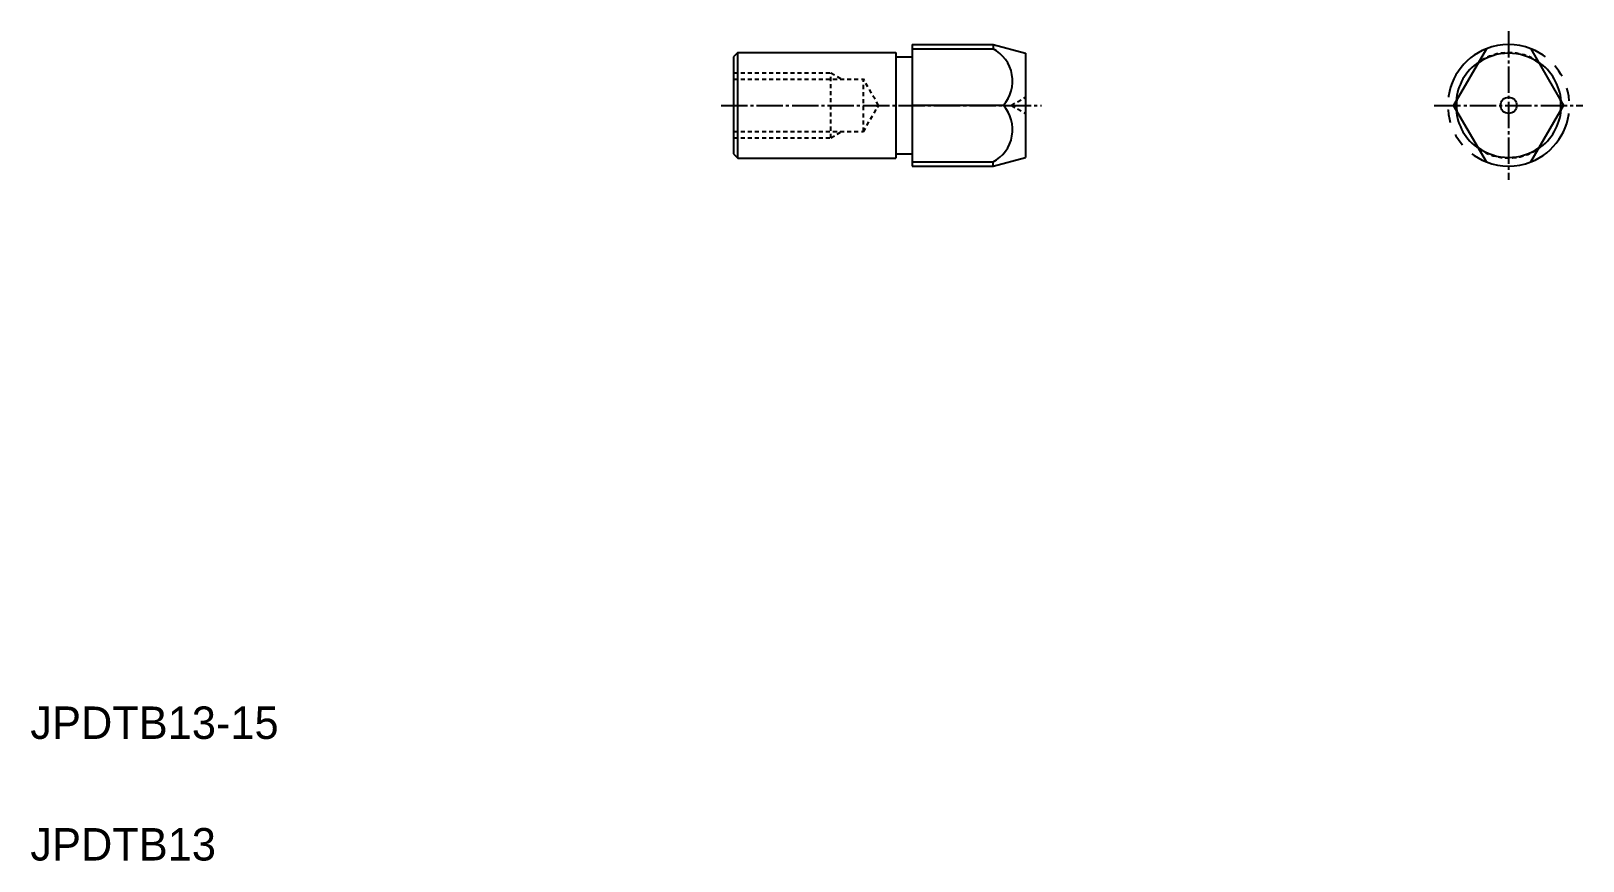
# Model space of a CAD drawing. Extents: x 10 to 201, y 10 to 112.
import ezdxf

# ---------------------------------------------------------------- set-up
doc = ezdxf.new("R2010")
doc.units = 0
doc.header["$LTSCALE"] = 0.25
for name, pattern in [('CENTER', [17.5, 13, -1.5, 1.5, -1.5]), ('DASHED', [3.5, 2, -1.5]), ('PHANTOM', [63.5, 31.75, -6.35, 6.35, -6.35, 6.35, -6.35])]:
    doc.linetypes.add(name, pattern=pattern)
doc.layers.get('0').update_dxf_attribs({"linetype": 'CONTINUOUS'})
doc.layers.add('CENTER', color=1, linetype='CENTER')
doc.styles.get("Standard").update_dxf_attribs({"font": 'txt', "height": 3.2})

msp = doc.modelspace()

# ---------------------------------------------------------------- linework, layer by layer
at = {"linetype": 'CONTINUOUS'}
for p, q in [((97.24, 109.66), (96.74, 109.16)), ((96.74, 109.16), (96.74, 97.16)), ((97.24, 96.66), (97.24, 109.66)), ((97.24, 109.66), (116.74, 109.66)), ((116.74, 109.66), (116.74, 96.66)), ((116.74, 109.16), (118.74, 109.16)), ((118.74, 110.66), (118.74, 95.66)), ((118.74, 110.66), (128.74, 110.66)), ((132.74, 109.59), (132.74, 96.73)), ((189.57, 110.13), (185.54, 103.16)), ((195.07, 110.13), (199.1, 103.16)), ((189.57, 96.18), (185.54, 103.16)), ((195.07, 96.18), (199.1, 103.16)), ((96.74, 97.16), (97.24, 96.66)), ((97.24, 96.66), (116.74, 96.66)), ((116.74, 97.16), (118.74, 97.16)), ((118.74, 95.66), (128.74, 95.66))]:
    msp.add_line(p, q, dxfattribs=at)
at = {"color": 7, "linetype": 'CONTINUOUS'}
for p, q in [((118.74, 110.13), (128.74, 110.13)), ((130.01, 103.16), (118.74, 103.16)), ((118.74, 96.18), (128.74, 96.18))]:
    msp.add_line(p, q, dxfattribs=at)
for p, q in [((128.74, 110.66), (132.74, 109.59)), ((128.74, 110.66), (128.74, 110.13)), ((132.74, 106.37), (132.74, 106.37)), ((132.74, 103.16), (132.74, 103.16)), ((128.74, 95.66), (132.74, 96.73)), ((128.74, 95.66), (128.74, 96.18))]:
    msp.add_line(p, q)
at = {"color": 3, "linetype": 'DASHED'}
for p, q in [((96.74, 107.16), (108.74, 107.16)), ((96.74, 106.4), (112.74, 106.4)), ((108.74, 99.16), (108.74, 107.16)), ((108.74, 107.16), (110.05, 106.4)), ((114.61, 103.16), (112.74, 106.4)), ((112.74, 99.92), (112.74, 106.4)), ((131, 103.16), (132.74, 104.16)), ((112.74, 99.92), (114.61, 103.16)), ((131, 103.16), (132.74, 102.16)), ((96.74, 99.92), (112.74, 99.92)), ((108.74, 99.16), (110.05, 99.92)), ((96.74, 99.16), (108.74, 99.16))]:
    msp.add_line(p, q, dxfattribs=at)
at = {"linetype": 'CONTINUOUS'}
msp.add_circle((192.32, 103.16), 1, dxfattribs=at)
for centre, radius, start, end in [((126.64, 106.15), 4.5, 318.4081, 62.272), ((192.32, 103.16), 6.43, 54.0452, 125.9548), ((192.32, 103.16), 6.43, 174.0452, 185.9548), ((192.32, 103.16), 6.43, 354.0452, 5.9548), ((126.64, 100.17), 4.5, 297.728, 41.5919), ((192.32, 103.16), 6.43, 234.0452, 305.9548)]:
    msp.add_arc(centre, radius, start, end)
at = {"color": 3, "linetype": 'PHANTOM'}
for start, end in [(111.5102, 248.4898), (291.5102, 68.4898)]:
    msp.add_arc((192.32, 103.16), 7.5, start, end, dxfattribs=at)
at = {"color": 3, "linetype": 'DASHED'}
for start, end in [(55.4265, 124.5735), (175.4265, 184.5735), (355.4265, 4.5735), (235.4265, 304.5735)]:
    msp.add_arc((192.32, 103.16), 6.5, start, end, dxfattribs=at)
at = {"linetype": 'CONTINUOUS'}
for radius, start, end in [(7.5, 68.4898, 111.5102), (6.5, 124.5735, 175.4265), (6.5, 4.5735, 55.4265), (6.5, 184.5735, 235.4265), (6.5, 304.5735, 355.4265), (7.5, 248.4898, 291.5102)]:
    msp.add_arc((192.32, 103.16), radius, start, end, dxfattribs=at)
at = {"layer": 'CENTER', "color": 1, "linetype": 'CENTER'}
for p, q in [((192.32, 112.33), (192.32, 93.99)), ((95.19, 103.16), (134.71, 103.16)), ((183.15, 103.16), (201.49, 103.16))]:
    msp.add_line(p, q, dxfattribs=at)

# ---------------------------------------------------------------- texts
for s, p in [('JPDTB13-15', (10, 25)), ('JPDTB13', (10, 10))]:
    msp.add_text(s, height=4).set_placement(p)

doc.saveas('drawing.dxf')
